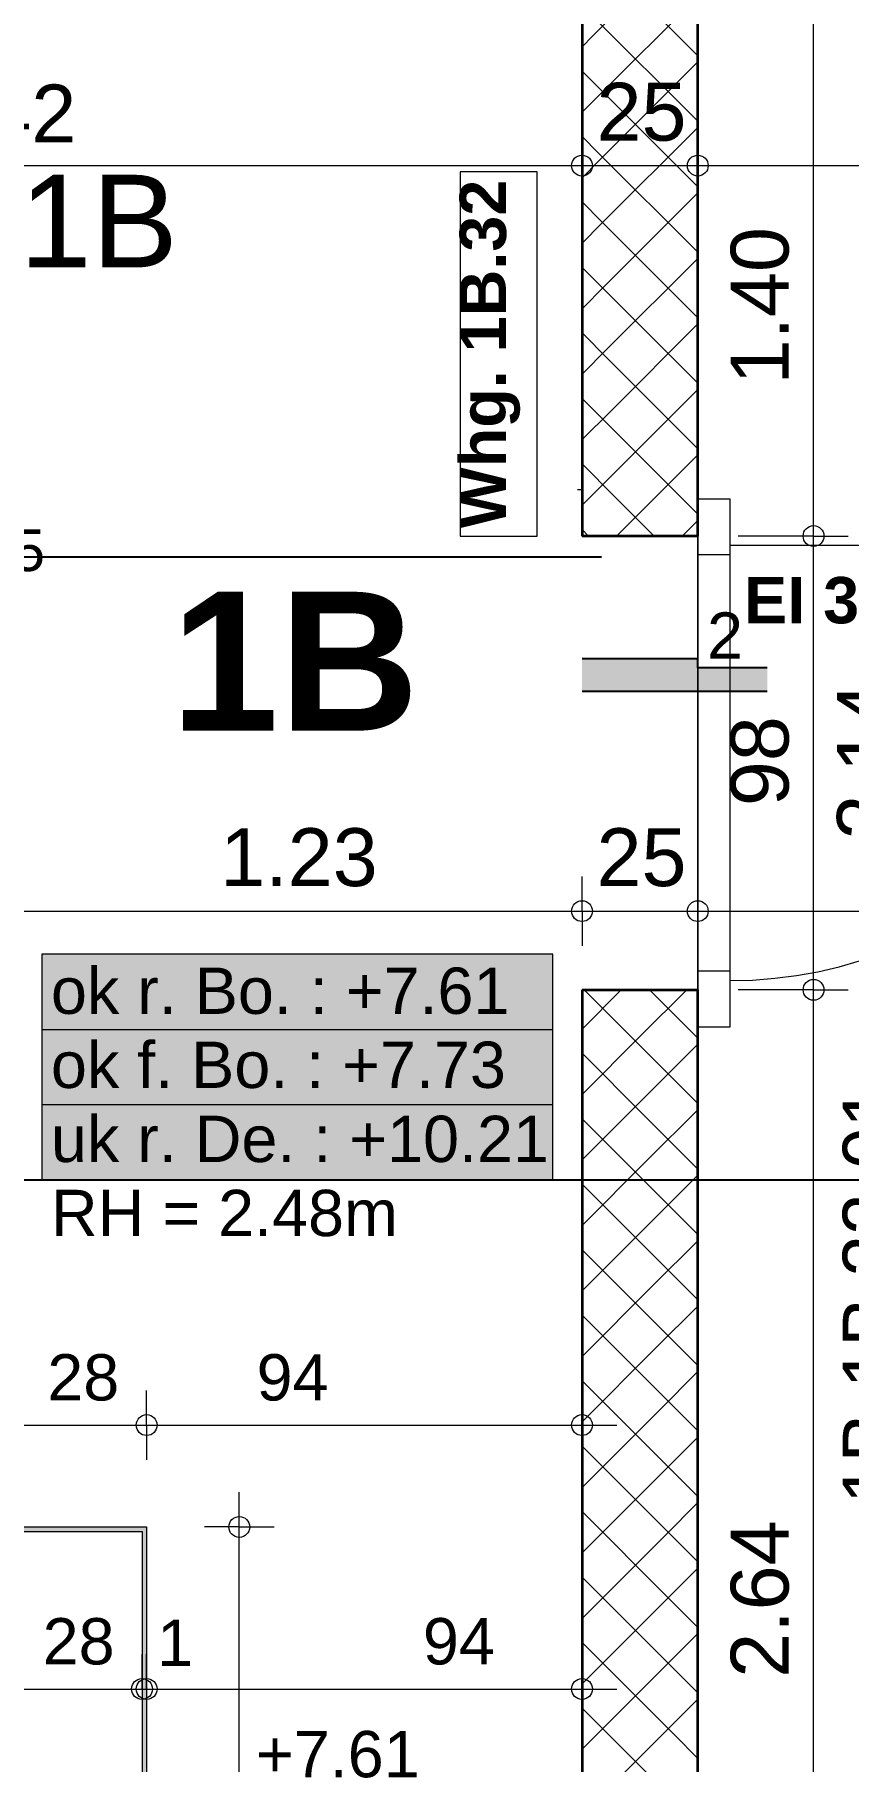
# Model space of a CAD drawing. Header units: metres. Extents: x 0.003 to 0.843, y 0.003 to 0.597.
# Drawn here: x 0.4949 to 0.5301, y 0.3366 to 0.4112 of the extents above; entities that cross this region are included whole.
import ezdxf

# ---------------------------------------------------------------- set-up
doc = ezdxf.new("R2010")
doc.units = ezdxf.units.M
for name, pattern in [('AUSGEZOGEN', [0]), ('LINIE_23', [0.0079, 0.004, -0.0013, 0, -0.0013, 0, -0.0013]), ('STRICHLINIE', [19.049999999999997, 12.7, -6.35]), ('STRICHPUNKT', [25.4, 12.7, -6.35, 0, -6.35])]:
    doc.linetypes.add(name, pattern=pattern)
for name, color, linetype, lineweight in [('Bauachsen grob', 7, 'STRICHPUNKT', 13), ('Bodenplatte', 7, 'AUSGEZOGEN', 18), ('Brand Text', 251, 'AUSGEZOGEN', 18), ('Daemmung', 7, 'AUSGEZOGEN', 18), ('Detailmasse', 7, 'AUSGEZOGEN', 13), ('Raumbezeichnung', 7, 'AUSGEZOGEN', 18), ('Schnittbegrenzung', 7, 'AUSGEZOGEN', 13), ('Text Koten', 7, 'AUSGEZOGEN', 25), ('Tuerschwelle', 7, 'AUSGEZOGEN', 25), ('Tuerzarge', 7, 'AUSGEZOGEN', 13), ('Vermassung Decke', 180, 'STRICHLINIE', 25), ('Wand Beton bewehrt', 7, 'AUSGEZOGEN', 35), ('Werkplan- Ausfuehrungsmasse', 7, 'AUSGEZOGEN', 13)]:
    doc.layers.add(name, color=color, linetype=linetype, lineweight=lineweight)
doc.styles.add('ARIAL', font='ARIAL.TTF')

msp = doc.modelspace()

# ---------------------------------------------------------------- hatches: boundary and pattern name
at = {"layer": 'Daemmung', "linetype": 'STRICHLINIE', "lineweight": 18}
msp.add_hatch(color=241, dxfattribs=at).paths.add_polyline_path([(0.4301599904522299, 0.385939991440624), (0.4301599904522299, 0.3221399928666651), (0.4997599888965492, 0.3221399928666651), (0.4997599888965492, 0.3467399923168123), (0.4939599890261892, 0.3467399923168123), (0.4939599890261892, 0.3465399923212826), (0.4995599889010197, 0.3465399923212826), (0.4995599889010197, 0.3223399928621948), (0.4303599904477594, 0.3223399928621948), (0.4303599904477594, 0.385939991440624)])
at = {"layer": 'Text Koten', "linetype": 'AUSGEZOGEN', "lineweight": 13}
msp.add_hatch(color=254, dxfattribs=at).paths.add_polyline_path([(0.495226655664543, 0.3714733251528296), (0.4952266556645438, 0.3617399920370531), (0.5172933218379819, 0.3617399920370531), (0.5172933218379819, 0.371473325152831)])
at = {"layer": 'Tuerschwelle', "linetype": 'AUSGEZOGEN', "lineweight": 25, "true_color": 0x575757}
msp.add_hatch(color=251, dxfattribs=at).paths.add_polyline_path([(0.5185599884763367, 0.3842420726129203), (0.5185599884763367, 0.3828420726442128), (0.5265599882975233, 0.3828420726442128), (0.5265599882975226, 0.383842072621861), (0.5235599883645778, 0.3838420726218601), (0.5235599883645778, 0.3842420726129203)])

# ---------------------------------------------------------------- linework, layer by layer
at = {"layer": 'Bauachsen grob', "color": 32, "linetype": 'LINIE_23', "lineweight": 25, "true_color": 0xc36e14}
for p, q in [((0.5210599884204571, 0.01553999971970916), (0.5210599884204571, 0.5826399870440364)), ((0.219399995163083, 0.3886399914357912), (0.7293199837654833, 0.3886399914357912))]:
    msp.add_line(p, q, dxfattribs=at)
at = {"layer": 'Bodenplatte', "color": 92, "linetype": 'STRICHLINIE', "lineweight": 18}
for p, q in [((0.4939599890261895, 0.3467399923168123), (0.4997599888965492, 0.3467399923168123)), ((0.4997599888965492, 0.3467399923168123), (0.4997599888965492, 0.3221399928666651))]:
    msp.add_line(p, q, dxfattribs=at)
at = {"layer": 'Daemmung', "color": 240, "linetype": 'STRICHLINIE', "lineweight": 18}
for p, q in [((0.5185599884763367, 0.3915399913154542), (0.5183599884808069, 0.3915399913154542)), ((0.4545599899068474, 0.3465399923212826), (0.4995599889010195, 0.3465399923212826)), ((0.4995599889010195, 0.3465399923212826), (0.4995599889010197, 0.3223399928621948))]:
    msp.add_line(p, q, dxfattribs=at)
at = {"layer": 'Detailmasse', "color": 240, "linetype": 'AUSGEZOGEN', "lineweight": 13}
for p, q in [((0.4995599889010195, 0.3397399924732746), (0.4995599889010195, 0.341239992486313)), ((0.4997599888965492, 0.3397399924732746), (0.4997599888965492, 0.341239992486313)), ((0.5185599884763367, 0.3397399924732746), (0.5185599884763367, 0.341239992486313)), ((0.4939599890261892, 0.3397399924732746), (0.4995599889010195, 0.3397399924732746)), ((0.4995599889010195, 0.3397399924732746), (0.4995599889010195, 0.3382399954814763)), ((0.4995599889010195, 0.3397399924732746), (0.4997599888965492, 0.3397399924732746)), ((0.4997599888965492, 0.3397399924732746), (0.4997599888965492, 0.3382399954814763)), ((0.4997599888965492, 0.3397399924732746), (0.5185599884763367, 0.3397399924732746)), ((0.5185599884763367, 0.3397399924732746), (0.5185599884763367, 0.3382399954814763)), ((0.5185599884763367, 0.3397399924732746), (0.5200599884893751, 0.3397399924732746))]:
    msp.add_line(p, q, dxfattribs=at)
for centre in [(0.4995599889010195, 0.3397399924732746), (0.4997599888965492, 0.3397399924732746), (0.5185599884763367, 0.3397399924732746)]:
    msp.add_circle(centre, 0.0004500000039115548, dxfattribs=at)
at = {"layer": 'Raumbezeichnung', "color": 7, "linetype": 'AUSGEZOGEN', "lineweight": 18}
msp.add_lwpolyline([(0.5166266552185032, 0.3895399913601577), (0.5166266552185032, 0.4052653207592666), (0.5132933219646427, 0.4052653207592666), (0.5132933219646427, 0.3895399913601577), (0.5166266552185032, 0.3895399913601577)], dxfattribs=at)
at = {"layer": 'Schnittbegrenzung', "color": 14, "linetype": 'STRICHPUNKT', "lineweight": 25}
msp.add_line((0.2192599951662128, 0.3617399920370531), (0.618759986236692, 0.3617399920370531), dxfattribs=at)
at = {"layer": 'Text Koten', "color": 7, "linetype": 'AUSGEZOGEN', "lineweight": 13}
for p, q in [((0.495226655664543, 0.3714733251528296), (0.4952266556645436, 0.3617399920370531)), ((0.5172933218379819, 0.3714733251528296), (0.495226655664543, 0.3714733251528296)), ((0.5172933218379819, 0.361739992037054), (0.5172933218379819, 0.3714733251528296)), ((0.4952266556645436, 0.3682288807809037), (0.5172933218379819, 0.368228880780905)), ((0.4952266556645436, 0.364984436408979), (0.5172933218379819, 0.364984436408979)), ((0.4952266556645436, 0.3617399920370531), (0.5172933218379819, 0.361739992037054))]:
    msp.add_line(p, q, dxfattribs=at)
at = {"layer": 'Tuerschwelle', "color": 7, "linetype": 'AUSGEZOGEN', "lineweight": 25}
for p, q in [((0.5235599883645784, 0.3842420726129195), (0.5185599884763367, 0.3842420726129195)), ((0.5235599883645784, 0.3838420726218601), (0.5235599883645784, 0.3842420726129195)), ((0.5265599882975233, 0.3838420726218601), (0.5235599883645784, 0.3838420726218601)), ((0.5185599884763367, 0.3828420726442118), (0.5265599882975233, 0.3828420726442118))]:
    msp.add_line(p, q, dxfattribs=at)
at = {"layer": 'Tuerzarge', "color": 7, "linetype": 'AUSGEZOGEN', "lineweight": 13}
msp.add_line((0.5249599883332854, 0.3891399913690985), (0.5437599879130727, 0.3891399913690985), dxfattribs=at)
for points in [[(0.5235599883645778, 0.391139991324395), (0.5235599883645778, 0.3887399913780391), (0.5249599883332854, 0.3887399913780391), (0.5249599883332854, 0.391139991324395), (0.5235599883645778, 0.391139991324395)], [(0.5235599883645778, 0.3707399917803705), (0.5235599883645778, 0.3683399918340147), (0.5249599883332854, 0.3683399918340147), (0.5249599883332854, 0.3707399917803705), (0.5235599883645778, 0.3707399917803705)]]:
    msp.add_lwpolyline(points, dxfattribs=at)
msp.add_arc((0.5249599883332854, 0.3891399913690984), 0.01879999957978724, 270, 0, dxfattribs=at)
at = {"layer": 'Vermassung Decke', "color": 92, "linetype": 'AUSGEZOGEN', "lineweight": 13}
for p, q in [((0.4997599888965492, 0.3511399922184646), (0.4997599888965492, 0.3526399922315032)), ((0.5185599884763367, 0.3511399922184646), (0.5185599884763367, 0.3526399922315032)), ((0.4941599890217191, 0.3511399922184646), (0.4997599888965492, 0.3511399922184646)), ((0.4997599888965492, 0.3511399922184646), (0.4997599888965492, 0.3496399952266664)), ((0.4997599888965492, 0.3511399922184646), (0.4997599888965492, 0.3511399922184646)), ((0.4997599888965492, 0.3511399922184646), (0.5185599884763367, 0.3511399922184646)), ((0.5185599884763367, 0.3511399922184646), (0.5185599884763367, 0.3496399952266664)), ((0.5185599884763367, 0.3511399922184646), (0.5185599884763367, 0.3511399922184646)), ((0.5185599884763367, 0.3511399922184646), (0.5200599884893751, 0.3511399922184646)), ((0.5037599888071423, 0.3467399923168124), (0.5037599888071423, 0.3482399923298508)), ((0.5037599888071423, 0.3467399923168124), (0.5022599887941038, 0.3467399923168124)), ((0.5037599888071423, 0.3467399923168124), (0.5052599857989405, 0.3467399923168124)), ((0.5037599888071423, 0.3467399923168123), (0.5037599888071423, 0.3467399923168123)), ((0.5037599888071423, 0.3221399928666651), (0.5037599888071423, 0.3467399923168123))]:
    msp.add_line(p, q, dxfattribs=at)
for centre in [(0.4997599888965492, 0.3511399922184646), (0.5185599884763367, 0.3511399922184646), (0.5037599888071423, 0.3467399923168124)]:
    msp.add_circle(centre, 0.0004500000039115548, dxfattribs=at)
at = {"layer": 'Wand Beton bewehrt', "color": 7, "linetype": 'AUSGEZOGEN', "lineweight": 35}
for p, q in [((0.5235599883645778, 0.3895399913601577), (0.5235599883645778, 0.417539990734309)), ((0.5185599884763367, 0.4155399907790124), (0.5185599884763367, 0.3895399913601577)), ((0.5235599883645778, 0.3895399913601577), (0.5185599884763367, 0.3895399913601577)), ((0.5185599884763367, 0.3699399917982519), (0.5235599883645778, 0.3699399917982519)), ((0.5185599884763367, 0.3699399917982519), (0.5185599884763367, 0.3221399928666651)), ((0.5235599883645778, 0.3171399929784238), (0.5235599883645778, 0.3699399917982519))]:
    msp.add_line(p, q, dxfattribs=at)
at = {"layer": 'Wand Beton bewehrt', "color": 180, "linetype": 'STRICHPUNKT', "lineweight": 13}
for p, q in [((0.5249599883332854, 0.391139991324395), (0.5235599883645778, 0.391139991324395)), ((0.5235599883645778, 0.391139991324395), (0.5235599883645778, 0.3895399913601577)), ((0.5249599883332854, 0.3683399918340147), (0.5249599883332854, 0.391139991324395)), ((0.5235599883645778, 0.3895399913601577), (0.5235599883645778, 0.3699399917982519)), ((0.5235599883645778, 0.3699399917982519), (0.5235599883645778, 0.3683399918340147)), ((0.5235599883645778, 0.3683399918340147), (0.5249599883332854, 0.3683399918340147))]:
    msp.add_line(p, q, dxfattribs=at)
at = {"layer": 'Wand Beton bewehrt', "color": 7, "linetype": 'AUSGEZOGEN', "lineweight": 13}
for p, q in [((0.522881975032508, 0.3895399913601578), (0.5235599883645777, 0.3902180046922276)), ((0.5185599884763367, 0.3898271133721), (0.5188471104882791, 0.3895399913601578)), ((0.5235599883645778, 0.3699399917982519), (0.5235599883645778, 0.3895399913601577)), ((0.5185599884763367, 0.3682474420555091), (0.5202525382190795, 0.3699399917982518)), ((0.5214765473017079, 0.3699399917982519), (0.5235599883645778, 0.3678565507353818))]:
    msp.add_line(p, q, dxfattribs=at)
for points in [[(0.5185599884763366, 0.4106738489267022), (0.519015068814923, 0.4111289292652886), (0.519015068814923, 0.4111289292652886), (0.5235599883645777, 0.4156738488149434)], [(0.5185599884763367, 0.415282957494816), (0.518827114145668, 0.4150158318254848), (0.518827114145668, 0.4150158318254848), (0.5235599883645778, 0.4102829576065749)], [(0.5185599884763366, 0.4078454218019558), (0.519145531320677, 0.4084309646462962), (0.519145531320677, 0.4084309646462962), (0.5235599883645777, 0.4128454216901971)], [(0.5185599884763367, 0.41245453037007), (0.5189708350361529, 0.4120436838102538), (0.5189708350361529, 0.4120436838102538), (0.5235599883645778, 0.4074545304818289)], [(0.5185599884763366, 0.4050169946772098), (0.519275993826431, 0.4057330000273041), (0.519275993826431, 0.4057330000273041), (0.5235599883645777, 0.410016994565451)], [(0.5185599884763367, 0.4096261032453237), (0.519114555926638, 0.4090715357950224), (0.519114555926638, 0.4090715357950224), (0.5235599883645778, 0.4046261033570826)], [(0.5185599884763366, 0.4021885675524637), (0.519406456332185, 0.403035035408312), (0.519406456332185, 0.403035035408312), (0.5235599883645777, 0.4071885674407049)], [(0.5185599884763367, 0.4067976761205774), (0.519258276817123, 0.4060993877797911), (0.519258276817123, 0.4060993877797911), (0.5235599883645778, 0.4017976762323364)], [(0.5185599884763366, 0.3993601404277174), (0.519536918837939, 0.4003370707893197), (0.519536918837939, 0.4003370707893197), (0.5235599883645777, 0.4043601403159586)], [(0.5185599884763367, 0.4039692489958311), (0.5194019977076082, 0.4031272397645597), (0.5194019977076082, 0.4031272397645597), (0.5235599883645778, 0.39896924910759)], [(0.5185599884763366, 0.3965317133029713), (0.519667381343693, 0.3976391061703274), (0.519667381343693, 0.3976391061703274), (0.5235599883645777, 0.4015317131912124)], [(0.5185599884763367, 0.4011408218710851), (0.5195457185980933, 0.4001550917493287), (0.5195457185980933, 0.4001550917493287), (0.5235599883645778, 0.3961408219828441)], [(0.5185599884763366, 0.393703286178225), (0.5197978438494468, 0.3949411415513352), (0.5197978438494468, 0.3949411415513352), (0.5235599883645777, 0.3987032860664662)], [(0.5185599884763367, 0.3983123947463389), (0.5196894394885783, 0.3971829437340973), (0.5196894394885783, 0.3971829437340973), (0.5235599883645778, 0.3933123948580978)], [(0.5185599884763366, 0.3908748590534787), (0.5199283063552009, 0.392243176932343), (0.5199283063552009, 0.392243176932343), (0.5235599883645777, 0.3958748589417199)], [(0.5185599884763367, 0.3954839676215926), (0.5198331603790634, 0.394210795718866), (0.5198331603790634, 0.394210795718866), (0.5235599883645778, 0.3904839677333515)], [(0.5185599884763367, 0.3926555404968465), (0.5199768812695483, 0.3912386477036348), (0.5199768812695483, 0.3912386477036348), (0.5216755376130255, 0.3895399913601578)], [(0.5200535479077619, 0.3895399913601578), (0.5200587688609548, 0.3895452123133507), (0.5200587688609548, 0.3895452123133507), (0.5235599883645777, 0.3930464318169737)], [(0.5185599884763367, 0.3654190149307629), (0.5211024689069866, 0.3679614953614129), (0.5211024689069866, 0.3679614953614129), (0.5230809653438255, 0.3699399917982519)], [(0.5186481201769617, 0.3699399917982519), (0.5211266483934289, 0.3674614635817846), (0.5211266483934289, 0.3674614635817846), (0.5235599883645778, 0.3650281236106357)], [(0.5185599884763367, 0.3625905878060167), (0.5212329314127406, 0.3652635307424206), (0.5212329314127406, 0.3652635307424206), (0.5235599883645778, 0.367590587694258)], [(0.5185599884763367, 0.3671996963741306), (0.5212703692839141, 0.3644893155665533), (0.5212703692839141, 0.3644893155665533), (0.5235599883645778, 0.3621996964858894)], [(0.5185599884763367, 0.3597621606812704), (0.5213633939184946, 0.3625655661234284), (0.5213633939184946, 0.3625655661234284), (0.5235599883645778, 0.3647621605695117)], [(0.5185599884763367, 0.3643712692493845), (0.5214140901743991, 0.361517167551322), (0.5214140901743991, 0.361517167551322), (0.5235599883645778, 0.3593712693611433)], [(0.5185599884763367, 0.3569337335565242), (0.5214938564242485, 0.3598676015044361), (0.5214938564242485, 0.3598676015044361), (0.5235599883645778, 0.3619337334447655)], [(0.5185599884763367, 0.3615428421246381), (0.5215578110648842, 0.3585450195360906), (0.5215578110648842, 0.3585450195360906), (0.5235599883645778, 0.356542842236397)], [(0.5185599884763367, 0.354105306431778), (0.5216243189300025, 0.3571696368854438), (0.5216243189300025, 0.3571696368854438), (0.5235599883645778, 0.3591053063200194)], [(0.5185599884763367, 0.3587144149998919), (0.5217015319553692, 0.3555728715208593), (0.5217015319553692, 0.3555728715208593), (0.5235599883645778, 0.3537144151116507)], [(0.5185599884763367, 0.3512768793070319), (0.5217547814357565, 0.3544716722664517), (0.5217547814357565, 0.3544716722664517), (0.5235599883645778, 0.3562768791952731)], [(0.5185599884763367, 0.3558859878751456), (0.5218452528458544, 0.352600723505628), (0.5218452528458544, 0.352600723505628), (0.5235599883645778, 0.3508859879869044)], [(0.5185599884763367, 0.3484484521822856), (0.5218852439415105, 0.3517737076474595), (0.5218852439415105, 0.3517737076474595), (0.5235599883645778, 0.3534484520705269)], [(0.5185599884763367, 0.3530575607503995), (0.5219889737363395, 0.3496285754903968), (0.5219889737363395, 0.3496285754903968), (0.5235599883645778, 0.3480575608621583)], [(0.5185599884763367, 0.3456200250575394), (0.5220157064472644, 0.3490757430284672), (0.5220157064472644, 0.3490757430284672), (0.5235599883645778, 0.3506200249457807)], [(0.5185599884763367, 0.3502291336256534), (0.5221326946268244, 0.3466564274751656), (0.5221326946268244, 0.3466564274751656), (0.5235599883645778, 0.3452291337374122)], [(0.5185599884763367, 0.3427915979327932), (0.5221461689530185, 0.346377778409475), (0.5221461689530185, 0.346377778409475), (0.5235599883645778, 0.3477915978210345)], [(0.5185599884763367, 0.3474007065009071), (0.5222764155173095, 0.3436842794599343), (0.5222764155173095, 0.3436842794599343), (0.5235599883645778, 0.3424007066126659)], [(0.5185599884763367, 0.3399631708080469), (0.5222766314587723, 0.3436798137904827), (0.5222766314587723, 0.3436798137904827), (0.5235599883645778, 0.3449631706962882)], [(0.5185599884763367, 0.344572279376161), (0.5224201364077945, 0.340712131444703), (0.5224201364077945, 0.340712131444703), (0.5235599883645778, 0.3395722794879198)], [(0.5185599884763367, 0.3371347436833007), (0.5224070939645263, 0.3409818491714905), (0.5224070939645263, 0.3409818491714905), (0.5235599883645778, 0.342134743571542)], [(0.5185599884763367, 0.3417438522514145), (0.5225638572982797, 0.3377399834294715), (0.5225638572982797, 0.3377399834294715), (0.5235599883645778, 0.3367438523631733)], [(0.5185599884763367, 0.3343063165585545), (0.5225375564702803, 0.3382838845524982), (0.5225375564702803, 0.3382838845524982), (0.5235599883645778, 0.3393063164467959)], [(0.5185599884763367, 0.3389154251266686), (0.5227075781887648, 0.3347678354142405), (0.5227075781887648, 0.3347678354142405), (0.5235599883645778, 0.3339154252384274)]]:
    msp.add_lwpolyline(points, dxfattribs=at)
at = {"layer": 'Werkplan- Ausfuehrungsmasse', "color": 7, "linetype": 'AUSGEZOGEN', "lineweight": 13}
for p, q in [((0.528559988252819, 0.3895399913601577), (0.528559988252819, 0.417539990734309)), ((0.5185599884763367, 0.4055399910025299), (0.5185599884763367, 0.4070399910155684)), ((0.5235599883645778, 0.4055399910025299), (0.5235599883645778, 0.4070399910155684)), ((0.4301599904522299, 0.40553999100253), (0.5185599884763367, 0.40553999100253)), ((0.5185599884763367, 0.4055399910025299), (0.5185599884763367, 0.4040399940107316)), ((0.5185599884763367, 0.40553999100253), (0.5235599883645778, 0.40553999100253)), ((0.5235599883645778, 0.4055399910025299), (0.5235599883645778, 0.4040399940107316)), ((0.5235599883645778, 0.40553999100253), (0.5503599877655512, 0.40553999100253)), ((0.5285599882528191, 0.3895399913601577), (0.5270599882397806, 0.3895399913601577)), ((0.5285599882528191, 0.3895399913601577), (0.5300599852446175, 0.3895399913601577)), ((0.528559988252819, 0.3699399917982519), (0.528559988252819, 0.3895399913601577)), ((0.5185599884763367, 0.373339991722256), (0.5185599884763367, 0.3748399917352945)), ((0.5235599883645778, 0.373339991722256), (0.5235599883645778, 0.3748399917352945)), ((0.4939599890261895, 0.373339991722256), (0.5185599884763367, 0.373339991722256)), ((0.5185599884763367, 0.373339991722256), (0.5185599884763367, 0.3718399947304578)), ((0.5185599884763367, 0.373339991722256), (0.5185599884763367, 0.373339991722256)), ((0.5185599884763367, 0.373339991722256), (0.5235599883645778, 0.373339991722256)), ((0.5235599883645778, 0.373339991722256), (0.5235599883645778, 0.3718399947304578)), ((0.5235599883645778, 0.373339991722256), (0.5235599883645778, 0.373339991722256)), ((0.5235599883645778, 0.373339991722256), (0.5503599877655512, 0.373339991722256)), ((0.5285599882528191, 0.3699399917982519), (0.5270599882397806, 0.3699399917982519)), ((0.5285599882528191, 0.3699399917982519), (0.5300599852446175, 0.3699399917982519)), ((0.528559988252819, 0.3171399929784238), (0.528559988252819, 0.3699399917982519))]:
    msp.add_line(p, q, dxfattribs=at)
for points in [[(0.5185599884763367, 0.40553999100253), (0.5185599884763367, 0.4028604799988863), (0.5185599884763367, 0.4028604799988863), (0.5185599884763367, 0.3967399911992252)], [(0.5235599883645778, 0.40553999100253), (0.5235599883645778, 0.402780958190201), (0.5235599883645778, 0.402780958190201), (0.5235599883645778, 0.3967399911992252)], [(0.528559988252819, 0.3895399913601577), (0.5279349882879553, 0.3895399913601578), (0.5279349882879553, 0.3895399913601578), (0.5279349882879552, 0.3895399913601577), (0.5279349882879552, 0.3895399913601577), (0.5252966941807669, 0.3895399913601577)], [(0.528559988252819, 0.3699399917982519), (0.5279349882879554, 0.3699399917982519), (0.5279349882879554, 0.3699399917982519), (0.5279349882879553, 0.3699399917982519), (0.5279349882879553, 0.3699399917982519), (0.5279349882879553, 0.3699399917982518), (0.5279349882879553, 0.3699399917982518), (0.5252966941807669, 0.3699399917982519)]]:
    msp.add_lwpolyline(points, dxfattribs=at)
for centre in [(0.5185599884763367, 0.4055399910025299), (0.5235599883645778, 0.4055399910025299), (0.5285599882528191, 0.3895399913601577), (0.5185599884763367, 0.373339991722256), (0.5235599883645778, 0.373339991722256), (0.5285599882528191, 0.3699399917982519)]:
    msp.add_circle(centre, 0.0004500000039115548, dxfattribs=at)

# ---------------------------------------------------------------- texts
at = {"layer": 'Bodenplatte', "color": 7, "linetype": 'AUSGEZOGEN', "lineweight": 13, "insert": (0.504481680326164, 0.3358999925591052), "char_height": 0.002, "width": 0.001, "attachment_point": 7, "style": 'ARIAL'}
msp.add_mtext('+7.61', dxfattribs=at)
at = {"layer": 'Brand Text', "color": 240, "linetype": 'AUSGEZOGEN', "lineweight": 18, "insert": (0.5255599883198744, 0.3857399914450944), "char_height": 0.002, "width": 0.001, "attachment_point": 7, "style": 'ARIAL'}
msp.add_mtext('\\fArial|i0|b1|c0|p0;EI\\~30', dxfattribs=at)
at = {"layer": 'Detailmasse', "color": 240, "linetype": 'AUSGEZOGEN', "lineweight": 13, "char_height": 0.002, "width": 0.001, "attachment_point": 7, "style": 'ARIAL'}
for s, insert in [('28', (0.4952674923539166, 0.3407740988621658)), ('1', (0.500209988886491, 0.3407399924509227)), ('94', (0.5116888798278288, 0.3407740988621658))]:
    msp.add_mtext(s, dxfattribs=dict(at, insert=insert))
at = {"layer": 'Raumbezeichnung', "color": 7, "linetype": 'AUSGEZOGEN', "lineweight": 18, "attachment_point": 7, "style": 'ARIAL'}
for s, insert, char_height, width in [('Treppenhaus\\~H1B', (0.4557599898800253, 0.3999399911276996), 0.004, 0.002), ('\\fArial|i0|b1|c0|p0;1B', (0.5008082432895969, 0.3811349365771362), 0.006, 0.003)]:
    msp.add_mtext(s, dxfattribs=dict(at, insert=insert, char_height=char_height, width=width))
at = {"layer": 'Raumbezeichnung', "color": 7, "linetype": 'AUSGEZOGEN', "lineweight": 18, "attachment_point": 7, "rotation": 90.00000250447816, "style": 'ARIAL'}
for s, insert, char_height, width in [('\\fArial|i0|b1|c0|p0;Whg.\\~1B.32', (0.5158933218692753, 0.3898733247034252), 0.002, 0.001), ('1B-1B.32-01', (0.5321499881725764, 0.3477399923499775), 0.002299999952316284, 0.001149999976158142)]:
    msp.add_mtext(s, dxfattribs=dict(at, insert=insert, char_height=char_height, width=width))
at = {"layer": 'Text Koten', "color": 7, "linetype": 'AUSGEZOGEN', "lineweight": 25, "insert": (0.4775499896309968, 0.3879999911573036), "char_height": 0.001799999952316284, "width": 0.0008999999761581421, "attachment_point": 7, "style": 'ARIAL'}
msp.add_mtext('uk\\~r.\\~St.\\~\\~+10.05', dxfattribs=at)
at = {"layer": 'Text Koten', "color": 7, "linetype": 'AUSGEZOGEN', "lineweight": 13, "char_height": 0.002, "width": 0.001, "attachment_point": 7, "style": 'ARIAL'}
for s, insert in [('ok\\~r.\\~Bo.\\~:\\~+7.61', (0.4956266556118915, 0.3688733251885924)), ('ok\\~f.\\~Bo.\\~:\\~+7.73', (0.4956266554720151, 0.3656733253793273)), ('uk\\~r.\\~De.\\~:\\~+10.21', (0.4956266553321385, 0.3624733250932251)), ('RH\\~=\\~2.48m', (0.4956266551922622, 0.3592733248071227))]:
    msp.add_mtext(s, dxfattribs=dict(at, insert=insert))
at = {"layer": 'Tuerschwelle', "color": 7, "linetype": 'AUSGEZOGEN', "lineweight": 25, "insert": (0.5239599882649886, 0.3842420726129203), "char_height": 0.002, "width": 0.001, "attachment_point": 7, "style": 'ARIAL'}
msp.add_mtext('2', dxfattribs=at)
at = {"layer": 'Vermassung Decke', "color": 92, "linetype": 'AUSGEZOGEN', "lineweight": 13, "char_height": 0.002, "width": 0.001, "attachment_point": 7, "style": 'ARIAL'}
for s, insert in [('28', (0.4954674923494464, 0.352174098607356)), ('94', (0.5045075565570117, 0.352174098607356))]:
    msp.add_mtext(s, dxfattribs=dict(at, insert=insert))
at = {"layer": 'Werkplan- Ausfuehrungsmasse', "color": 7, "linetype": 'AUSGEZOGEN', "lineweight": 13, "char_height": 0.0025, "width": 0.00125, "attachment_point": 7, "style": 'ARIAL'}
for s, insert in [('4.42', (0.4899253028894985, 0.4065399909801781)), ('25', (0.5191875464133924, 0.4065826239942316)), ('1.23', (0.5029405822418636, 0.3743843300345208)), ('25', (0.5191875464133924, 0.3743826247139582))]:
    msp.add_mtext(s, dxfattribs=dict(at, insert=insert))
at = {"layer": 'Werkplan- Ausfuehrungsmasse', "color": 7, "linetype": 'AUSGEZOGEN', "lineweight": 13, "char_height": 0.0025, "width": 0.00125, "attachment_point": 7, "rotation": 90.00000250447816, "style": 'ARIAL'}
for s, insert in [('1.40', (0.5275173552611169, 0.3960880242728054)), ('2.14', (0.5320702202022082, 0.3764257009459501)), ('98', (0.5275173552611169, 0.3778743708468973)), ('2.64', (0.5275173552611169, 0.3402257018648088))]:
    msp.add_mtext(s, dxfattribs=dict(at, insert=insert))

doc.saveas('drawing.dxf')
